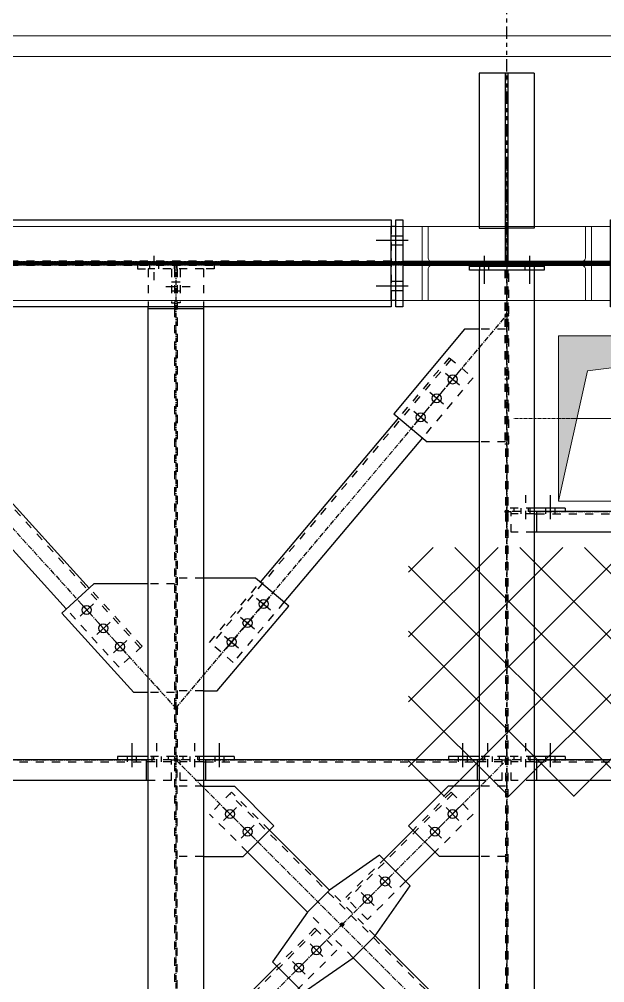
# Model space of a CAD drawing. Header units: inches. Extents: x 209270 to 234360, y -180214 to -150194.
# Drawn here: x 224333 to 225749, y -157002 to -154674 of the extents above; entities that cross this region are included whole.
import ezdxf

# ---------------------------------------------------------------- set-up
doc = ezdxf.new("R2010")
doc.units = ezdxf.units.IN
doc.header["$LTSCALE"] = 10
doc.header["$MEASUREMENT"] = 0
for name, pattern in [('CENTER', [2, 1.25, -0.25, 0.25, -0.25]), ('CENTER2', [1.125, 0.75, -0.125, 0.125, -0.125]), ('DXK_LINE_DOT2', [3.9198, 1.9599, -1.9599]), ('DXK_LINE_DOT5', [7.8785, 2.979, -0.9799, 0.9799, -0.9799, 0.9799, -0.9799]), ('HIDDEN', [0.375, 0.25, -0.125]), ('PHANTOM', [2.5, 1.25, -0.25, 0.25, -0.25, 0.25, -0.25])]:
    doc.linetypes.add(name, pattern=pattern)
doc.layers.get('0').update_dxf_attribs({"color": 1})
for name, color, linetype in [('$AUDIT_BAD_LAYER1', 1, 'Continuous'), ('_STR_0', 5, 'Continuous'), ('_STR_1', 5, 'Continuous'), ('_STR_2', 5, 'Continuous'), ('_STR_4', 5, 'Continuous')]:
    doc.layers.add(name, color=color, linetype=linetype)
for name, color, linetype, lineweight in [('CEN', 1, 'CENTER', 9), ('CENETR LINE', 1, 'CENTER2', 9), ('CIVIL', 1, 'Continuous', 9), ('handrail', 1, 'FENCELINE1', 9), ('HIDDEN', 1, 'HIDDEN', 9), ('MAIN OBJECT', 1, 'Continuous', 18), ('PANTHOM', 1, 'PHANTOM', 0), ('Sheeting', 1, 'Continuous', 0)]:
    doc.layers.add(name, color=color, linetype=linetype, lineweight=lineweight)
doc.linetypes.add('FENCELINE1', pattern='A,0.25,-0.1,[133,arial.ttf,S=0.1,R=0,X=-0.1,Y=0],-0.1,1', length=1.45)

# ---------------------------------------------------------------- blocks, each defined once
blk = doc.blocks.new('A$Ccfc223fc')
at = {"layer": 'MAIN OBJECT'}
h = blk.add_hatch(color=6, dxfattribs=at)
h.dxf.hatch_style = 1
h.paths.add_polyline_path([(-375, -200), (-375, 200), (375, 200), (-304.8, 115.5)])
at = {"layer": 'CENETR LINE'}
for p, q in [((0, -268.7), (0, 268.7)), ((483.2, 0), (-483.2, 0))]:
    blk.add_line(p, q, dxfattribs=at)
at = {"layer": 'CIVIL'}
blk.add_lwpolyline([(-375, -200), (375, -200), (375, 200), (-375, 200)], close=True, dxfattribs=at)
blk.add_lwpolyline([(-375, -200), (-304.8, 115.5), (375, 200)], dxfattribs=at)
blk = doc.blocks.new('A$C426f7GU6TT')
at = {"layer": 'CEN'}
for p, q in [((0, 235.7), (0, -235.7)), ((-235.7, 0), (235.7, 0))]:
    blk.add_line(p, q, dxfattribs=at)
blk.add_circle((0, 0), 5, dxfattribs=at)
at = {"layer": 'MAIN OBJECT'}
blk.add_lwpolyline([(4.4, -180.2, 0.414214), (14.6, -190.4), (89.4, -190.4), (89.4, -204.7), (-89.4, -204.7), (-89.4, -190.4), (-14.6, -190.4, 0.414214), (-4.4, -180.2), (-4.4, 180.2, 0.414214), (-14.6, 190.4), (-89.4, 190.4), (-89.4, 204.7), (89.4, 204.7), (89.4, 190.4), (14.6, 190.4, 0.414214), (4.4, 180.2), (4.4, -180.2)], format="xyb", dxfattribs=at)
blk = doc.blocks.new('GridLine-116860372-116903 - 114867')
at = {"layer": '_STR_2', "linetype": 'DXK_LINE_DOT5'}
blk.add_line((225511.9, -165356.7), (225511.9, -153191), dxfattribs=at)
blk = doc.blocks.new('GridLine-116860372-116908 - 114867')
at = {"layer": '_STR_2', "linetype": 'DXK_LINE_DOT5'}
blk.add_line((211379.7, -155263.7), (228961.1, -155263.7), dxfattribs=at)
blk = doc.blocks.new('Part-116860372-114885 - 114867')
at = {"layer": '_STR_4', "linetype": 'Continuous'}
blk.add_hatch(color=256, dxfattribs=at).paths.add_polyline_path([(225511.9, -155267.7, -1), (225511.9, -155259.7, -1)])
at = {"layer": '_STR_2', "linetype": 'Continuous'}
for p, q in [((225243.5, -155368.7), (225243.5, -155158.7)), ((225243.5, -155158.7), (225260.9, -155158.7)), ((225260.9, -155158.7), (225260.9, -155258.3)), ((225762.8, -155158.7), (225780.2, -155158.7)), ((225762.8, -155258.3), (225762.8, -155158.7)), ((225780.2, -155158.7), (225780.2, -155368.7)), ((225260.9, -155258.3), (225762.8, -155258.3)), ((225762.8, -155269.1), (225260.9, -155269.1)), ((225260.9, -155269.1), (225260.9, -155368.7)), ((225762.8, -155368.7), (225762.8, -155269.1)), ((225260.9, -155368.7), (225243.5, -155368.7)), ((225780.2, -155368.7), (225762.8, -155368.7))]:
    blk.add_line(p, q, dxfattribs=at)
at = {"layer": '_STR_4', "linetype": 'CENTER'}
blk.add_line((225511.9, -155263.7), (225511.9, -155263.7), dxfattribs=at)
at = {"layer": '_STR_4', "linetype": 'Continuous'}
blk.add_circle((225511.9, -155263.7), 4, dxfattribs=at)
blk = doc.blocks.new('Part-116860372-115064 - 114867')
at = {"layer": '_STR_4', "linetype": 'Continuous'}
for points in [[(224711.9, -156467.7, -1), (224711.9, -156459.7, -1)], [(225511.9, -156467.7, -1), (225511.9, -156459.7, -1)]]:
    blk.add_hatch(color=256, dxfattribs=at).paths.add_polyline_path(points)
at = {"layer": '_STR_1', "linetype": 'DXK_LINE_DOT2'}
for p, q in [((224783.5, -156463.7), (224722.7, -156463.7)), ((224722.7, -156513.7), (224722.7, -156463.7)), ((224778.5, -156468.7), (224722.7, -156468.7)), ((224783.5, -156468.7), (225440.3, -156468.7)), ((225501, -156463.7), (225440.3, -156463.7)), ((225501, -156468.7), (225445.3, -156468.7)), ((225501, -156513.7), (225501, -156463.7)), ((224778.5, -156513.7), (224722.7, -156513.7)), ((225501, -156513.7), (225445.3, -156513.7))]:
    blk.add_line(p, q, dxfattribs=at)
at = {"layer": '_STR_2', "linetype": 'Continuous'}
for p, q in [((224778.5, -156468.7), (224783.5, -156468.7)), ((225440.3, -156463.7), (224783.5, -156463.7)), ((224783.5, -156463.7), (224783.5, -156513.7)), ((225440.3, -156463.7), (225440.3, -156513.7)), ((225445.3, -156468.7), (225440.3, -156468.7)), ((225445.3, -156513.7), (224778.5, -156513.7))]:
    blk.add_line(p, q, dxfattribs=at)
at = {"layer": '_STR_4', "linetype": 'CENTER'}
for p, q in [((224711.9, -156463.7), (224722.7, -156463.7)), ((224783.5, -156463.7), (225440.3, -156463.7)), ((225501, -156463.7), (225511.9, -156463.7))]:
    blk.add_line(p, q, dxfattribs=at)
at = {"layer": '_STR_4', "linetype": 'Continuous'}
for centre in [(224711.9, -156463.7), (225511.9, -156463.7)]:
    blk.add_circle(centre, 4, dxfattribs=at)
blk = doc.blocks.new('Bolt-116860372-116052 - 114867')
at = {"layer": '_STR_2', "linetype": 'Continuous'}
for p, q in [((225273.9, -155208.7), (225195.9, -155208.7)), ((225273.9, -155208.7), (225195.9, -155208.7)), ((225273.9, -155208.7), (225195.9, -155208.7)), ((225273.9, -155208.7), (225195.9, -155208.7)), ((225273.9, -155208.7), (225195.9, -155208.7)), ((225273.9, -155208.7), (225195.9, -155208.7)), ((225273.9, -155208.7), (225195.9, -155208.7)), ((225273.9, -155208.7), (225195.9, -155208.7)), ((225273.9, -155208.7), (225195.9, -155208.7)), ((225273.9, -155208.7), (225195.9, -155208.7)), ((225273.9, -155208.7), (225195.9, -155208.7)), ((225242.5, -155197.7), (225232.5, -155197.7)), ((225242.5, -155197.7), (225232.5, -155197.7)), ((225242.5, -155197.7), (225232.5, -155197.7)), ((225242.5, -155197.7), (225232.5, -155197.7)), ((225242.5, -155197.7), (225232.5, -155197.7)), ((225242.5, -155197.7), (225232.5, -155197.7)), ((225242.5, -155197.7), (225232.5, -155197.7)), ((225242.5, -155197.7), (225232.5, -155197.7)), ((225242.5, -155197.7), (225232.5, -155197.7)), ((225242.5, -155197.7), (225232.5, -155197.7)), ((225242.5, -155197.7), (225232.5, -155197.7)), ((225260.9, -155197.7), (225243.5, -155197.7)), ((225260.9, -155197.7), (225243.5, -155197.7)), ((225260.9, -155197.7), (225243.5, -155197.7)), ((225260.9, -155197.7), (225243.5, -155197.7)), ((225260.9, -155197.7), (225243.5, -155197.7)), ((225260.9, -155197.7), (225243.5, -155197.7)), ((225260.9, -155197.7), (225243.5, -155197.7)), ((225260.9, -155197.7), (225243.5, -155197.7)), ((225260.9, -155197.7), (225243.5, -155197.7)), ((225260.9, -155197.7), (225243.5, -155197.7)), ((225260.9, -155197.7), (225243.5, -155197.7)), ((225242.5, -155219.7), (225232.5, -155219.7)), ((225242.5, -155219.7), (225232.5, -155219.7)), ((225242.5, -155219.7), (225232.5, -155219.7)), ((225242.5, -155219.7), (225232.5, -155219.7)), ((225242.5, -155219.7), (225232.5, -155219.7)), ((225242.5, -155219.7), (225232.5, -155219.7)), ((225242.5, -155219.7), (225232.5, -155219.7)), ((225242.5, -155219.7), (225232.5, -155219.7)), ((225242.5, -155219.7), (225232.5, -155219.7)), ((225242.5, -155219.7), (225232.5, -155219.7)), ((225242.5, -155219.7), (225232.5, -155219.7)), ((225260.9, -155219.7), (225243.5, -155219.7)), ((225260.9, -155219.7), (225243.5, -155219.7)), ((225260.9, -155219.7), (225243.5, -155219.7)), ((225260.9, -155219.7), (225243.5, -155219.7)), ((225260.9, -155219.7), (225243.5, -155219.7)), ((225260.9, -155219.7), (225243.5, -155219.7)), ((225260.9, -155219.7), (225243.5, -155219.7)), ((225260.9, -155219.7), (225243.5, -155219.7)), ((225260.9, -155219.7), (225243.5, -155219.7)), ((225260.9, -155219.7), (225243.5, -155219.7)), ((225260.9, -155219.7), (225243.5, -155219.7)), ((225242.5, -155307.7), (225232.5, -155307.7)), ((225242.5, -155307.7), (225232.5, -155307.7)), ((225242.5, -155307.7), (225232.5, -155307.7)), ((225242.5, -155307.7), (225232.5, -155307.7)), ((225242.5, -155307.7), (225232.5, -155307.7)), ((225242.5, -155307.7), (225232.5, -155307.7)), ((225242.5, -155307.7), (225232.5, -155307.7)), ((225242.5, -155307.7), (225232.5, -155307.7)), ((225242.5, -155307.7), (225232.5, -155307.7)), ((225242.5, -155307.7), (225232.5, -155307.7)), ((225242.5, -155307.7), (225232.5, -155307.7)), ((225260.9, -155307.7), (225243.5, -155307.7)), ((225260.9, -155307.7), (225243.5, -155307.7)), ((225260.9, -155307.7), (225243.5, -155307.7)), ((225260.9, -155307.7), (225243.5, -155307.7)), ((225260.9, -155307.7), (225243.5, -155307.7)), ((225260.9, -155307.7), (225243.5, -155307.7)), ((225260.9, -155307.7), (225243.5, -155307.7)), ((225260.9, -155307.7), (225243.5, -155307.7)), ((225260.9, -155307.7), (225243.5, -155307.7)), ((225260.9, -155307.7), (225243.5, -155307.7)), ((225260.9, -155307.7), (225243.5, -155307.7)), ((225273.9, -155318.7), (225195.9, -155318.7)), ((225273.9, -155318.7), (225195.9, -155318.7)), ((225273.9, -155318.7), (225195.9, -155318.7)), ((225273.9, -155318.7), (225195.9, -155318.7)), ((225273.9, -155318.7), (225195.9, -155318.7)), ((225273.9, -155318.7), (225195.9, -155318.7)), ((225273.9, -155318.7), (225195.9, -155318.7)), ((225273.9, -155318.7), (225195.9, -155318.7)), ((225273.9, -155318.7), (225195.9, -155318.7)), ((225273.9, -155318.7), (225195.9, -155318.7)), ((225273.9, -155318.7), (225195.9, -155318.7)), ((225242.5, -155329.7), (225232.5, -155329.7)), ((225242.5, -155329.7), (225232.5, -155329.7)), ((225242.5, -155329.7), (225232.5, -155329.7)), ((225242.5, -155329.7), (225232.5, -155329.7)), ((225242.5, -155329.7), (225232.5, -155329.7)), ((225242.5, -155329.7), (225232.5, -155329.7)), ((225242.5, -155329.7), (225232.5, -155329.7)), ((225242.5, -155329.7), (225232.5, -155329.7)), ((225242.5, -155329.7), (225232.5, -155329.7)), ((225242.5, -155329.7), (225232.5, -155329.7)), ((225242.5, -155329.7), (225232.5, -155329.7)), ((225260.9, -155329.7), (225243.5, -155329.7)), ((225260.9, -155329.7), (225243.5, -155329.7)), ((225260.9, -155329.7), (225243.5, -155329.7)), ((225260.9, -155329.7), (225243.5, -155329.7)), ((225260.9, -155329.7), (225243.5, -155329.7)), ((225260.9, -155329.7), (225243.5, -155329.7)), ((225260.9, -155329.7), (225243.5, -155329.7)), ((225260.9, -155329.7), (225243.5, -155329.7)), ((225260.9, -155329.7), (225243.5, -155329.7)), ((225260.9, -155329.7), (225243.5, -155329.7)), ((225260.9, -155329.7), (225243.5, -155329.7))]:
    blk.add_line(p, q, dxfattribs=at)
blk = doc.blocks.new('Part-116860372-114888 - 114867')
at = {"layer": '_STR_4', "linetype": 'Continuous'}
blk.add_hatch(color=256, dxfattribs=at).paths.add_polyline_path([(225511.9, -155267.7, -1), (225511.9, -155259.7, -1)])
at = {"layer": '_STR_1', "linetype": 'DXK_LINE_DOT2'}
for p, q in [((225232.5, -155173.7), (225232.5, -155353.7)), ((225232.5, -155258.3), (217317.9, -155258.3)), ((225232.5, -155269.1), (217317.9, -155269.1))]:
    blk.add_line(p, q, dxfattribs=at)
at = {"layer": '_STR_2', "linetype": 'Continuous'}
for p, q in [((219601.9, -155158.7), (225232.5, -155158.7)), ((225232.5, -155158.7), (225232.5, -155173.7)), ((225232.5, -155353.7), (225232.5, -155368.7)), ((225232.5, -155368.7), (219601.9, -155368.7))]:
    blk.add_line(p, q, dxfattribs=at)
at = {"layer": '_STR_4', "linetype": 'CENTER'}
blk.add_line((217011.9, -155263.7), (225511.9, -155263.7), dxfattribs=at)
at = {"layer": '_STR_4', "linetype": 'Continuous'}
blk.add_circle((225511.9, -155263.7), 4, dxfattribs=at)
blk = doc.blocks.new('Part-116860372-114889 - 114867')
at = {"layer": '_STR_4', "linetype": 'Continuous'}
blk.add_hatch(color=256, dxfattribs=at).paths.add_polyline_path([(225511.9, -155267.7, -1), (225511.9, -155259.7, -1)])
at = {"layer": '_STR_4', "linetype": 'CENTER'}
blk.add_line((225511.9, -155263.7), (228511.9, -155263.7), dxfattribs=at)
at = {"layer": '_STR_4', "linetype": 'Continuous'}
blk.add_circle((225511.9, -155263.7), 4, dxfattribs=at)
blk = doc.blocks.new('Part-116860372-114974 - 114867')
at = {"layer": '_STR_4', "linetype": 'Continuous'}
blk.add_hatch(color=256, dxfattribs=at).paths.add_polyline_path([(224711.9, -155267.7, -1), (224711.9, -155259.7, -1)])
at = {"layer": '_STR_1', "linetype": 'DXK_LINE_DOT2'}
for p, q in [((224778.5, -155277.1), (224645.3, -155277.1)), ((224645.3, -155277.1), (224645.3, -155368.7)), ((224709, -155277.1), (224709, -155368.7)), ((224714.7, -155277.1), (224714.7, -156455.7)), ((224778.5, -155277.1), (224778.5, -155368.7)), ((224709, -155373.7), (224709, -158192.1)), ((224714.7, -158192.1), (224714.7, -156455.7))]:
    blk.add_line(p, q, dxfattribs=at)
at = {"layer": '_STR_2', "linetype": 'Continuous'}
for p, q in [((224645.3, -158192.1), (224645.3, -155368.7)), ((224778.5, -155373.7), (224645.3, -155373.7)), ((224709, -155368.7), (224709, -155373.7)), ((224714.7, -155368.7), (224714.7, -155373.7)), ((224778.5, -155368.7), (224778.5, -158192.1))]:
    blk.add_line(p, q, dxfattribs=at)
at = {"layer": '_STR_4', "linetype": 'CENTER'}
blk.add_line((224711.9, -155263.7), (224711.9, -158263.7), dxfattribs=at)
at = {"layer": '_STR_4', "linetype": 'Continuous'}
blk.add_circle((224711.9, -155263.7), 4, dxfattribs=at)
blk = doc.blocks.new('Part-116860372-114975 - 114867')
at = {"layer": '_STR_4', "linetype": 'Continuous'}
blk.add_hatch(color=256, dxfattribs=at).paths.add_polyline_path([(225511.9, -155267.7, -1), (225511.9, -155259.7, -1)])
at = {"layer": '_STR_1', "linetype": 'DXK_LINE_DOT2'}
for p, q in [((225509, -155280.1), (225509, -157984.3)), ((225514.7, -155280.1), (225514.7, -157984.3))]:
    blk.add_line(p, q, dxfattribs=at)
at = {"layer": '_STR_2', "linetype": 'Continuous'}
for p, q in [((225578.5, -155280.1), (225445.3, -155280.1)), ((225445.3, -155280.1), (225445.3, -157984.3)), ((225578.5, -155280.1), (225578.5, -157984.3))]:
    blk.add_line(p, q, dxfattribs=at)
at = {"layer": '_STR_4', "linetype": 'CENTER'}
blk.add_line((225511.9, -155263.7), (225511.9, -158263.7), dxfattribs=at)
at = {"layer": '_STR_4', "linetype": 'Continuous'}
blk.add_circle((225511.9, -155263.7), 4, dxfattribs=at)
blk = doc.blocks.new('Part-116860372-115452 - 114867')
at = {"layer": '_STR_1', "linetype": 'DXK_LINE_DOT2'}
for p, q in [((224714.7, -155277.1), (224714.7, -155269.1)), ((224722.7, -155277.1), (224722.7, -155359.1)), ((224804.7, -155277.1), (224778.5, -155277.1)), ((224804.7, -155269.1), (224804.7, -155277.1)), ((224722.7, -155359.1), (224714.7, -155359.1))]:
    blk.add_line(p, q, dxfattribs=at)
blk = doc.blocks.new('Part-116860372-115865 - 114867')
at = {"layer": '_STR_1', "linetype": 'DXK_LINE_DOT2'}
blk.add_line((225578.5, -155280.1), (225445.3, -155280.1), dxfattribs=at)
at = {"layer": '_STR_2', "linetype": 'Continuous'}
for p, q in [((225421.9, -155280.1), (225421.9, -155270.1)), ((225421.9, -155270.1), (225601.9, -155270.1)), ((225445.3, -155280.1), (225421.9, -155280.1)), ((225601.9, -155280.1), (225578.5, -155280.1)), ((225601.9, -155270.1), (225601.9, -155280.1))]:
    blk.add_line(p, q, dxfattribs=at)
blk = doc.blocks.new('Bolt-116860372-115454 - 114867')
at = {"layer": '_STR_1', "linetype": 'DXK_LINE_DOT2'}
for p, q in [((224701, -155308.1), (224709, -155308.1)), ((224709, -155308.1), (224714.7, -155308.1)), ((224714.7, -155308.1), (224722.7, -155308.1)), ((224688, -155319.1), (224756, -155319.1)), ((224701, -155330.1), (224709, -155330.1)), ((224709, -155330.1), (224714.7, -155330.1)), ((224714.7, -155330.1), (224722.7, -155330.1))]:
    blk.add_line(p, q, dxfattribs=at)
blk = doc.blocks.new('Part-116860372-115063 - 114867')
at = {"layer": '_STR_4', "linetype": 'Continuous'}
for points in [[(223611.9, -156467.7, -1), (223611.9, -156459.7, -1)], [(224711.9, -156467.7, -1), (224711.9, -156459.7, -1)]]:
    blk.add_hatch(color=256, dxfattribs=at).paths.add_polyline_path(points)
at = {"layer": '_STR_1', "linetype": 'DXK_LINE_DOT2'}
for p, q in [((223706.9, -156463.7), (223624.2, -156463.7)), ((223624.2, -156513.7), (223624.2, -156463.7)), ((223701.9, -156468.7), (223624.2, -156468.7)), ((223706.9, -156468.7), (224640.3, -156468.7)), ((224701, -156463.7), (224640.3, -156463.7)), ((224701, -156468.7), (224645.3, -156468.7)), ((224701, -156513.7), (224701, -156463.7)), ((223701.9, -156513.7), (223624.2, -156513.7)), ((224701, -156513.7), (224640.3, -156513.7))]:
    blk.add_line(p, q, dxfattribs=at)
at = {"layer": '_STR_2', "linetype": 'Continuous'}
for p, q in [((223701.9, -156468.7), (223706.9, -156468.7)), ((224640.3, -156463.7), (223706.9, -156463.7)), ((223706.9, -156463.7), (223706.9, -156513.7)), ((224640.3, -156463.7), (224640.3, -156513.7)), ((224645.3, -156468.7), (224640.3, -156468.7)), ((224645.3, -156513.7), (223701.9, -156513.7))]:
    blk.add_line(p, q, dxfattribs=at)
at = {"layer": '_STR_4', "linetype": 'CENTER'}
for p, q in [((223611.9, -156463.7), (223624.2, -156463.7)), ((223706.9, -156463.7), (224640.3, -156463.7)), ((224701, -156463.7), (224711.9, -156463.7))]:
    blk.add_line(p, q, dxfattribs=at)
at = {"layer": '_STR_4', "linetype": 'Continuous'}
for centre in [(223611.9, -156463.7), (224711.9, -156463.7)]:
    blk.add_circle(centre, 4, dxfattribs=at)
blk = doc.blocks.new('Part-116860372-115065 - 114867')
at = {"layer": '_STR_4', "linetype": 'Continuous'}
for points in [[(225511.9, -156467.7, -1), (225511.9, -156459.7, -1)], [(226511.9, -156467.7, -1), (226511.9, -156459.7, -1)]]:
    blk.add_hatch(color=256, dxfattribs=at).paths.add_polyline_path(points)
at = {"layer": '_STR_1', "linetype": 'DXK_LINE_DOT2'}
for p, q in [((225583.5, -156463.7), (225522.7, -156463.7)), ((225522.7, -156513.7), (225522.7, -156463.7)), ((225578.5, -156468.7), (225522.7, -156468.7)), ((225583.5, -156468.7), (226440.3, -156468.7)), ((226501, -156463.7), (226440.3, -156463.7)), ((226501, -156468.7), (226445.3, -156468.7)), ((226501, -156513.7), (226501, -156463.7)), ((225578.5, -156513.7), (225522.7, -156513.7)), ((226501, -156513.7), (226445.3, -156513.7))]:
    blk.add_line(p, q, dxfattribs=at)
at = {"layer": '_STR_2', "linetype": 'Continuous'}
for p, q in [((225578.5, -156468.7), (225583.5, -156468.7)), ((226440.3, -156463.7), (225583.5, -156463.7)), ((225583.5, -156463.7), (225583.5, -156513.7)), ((226440.3, -156463.7), (226440.3, -156513.7)), ((226445.3, -156468.7), (226440.3, -156468.7)), ((226445.3, -156513.7), (225578.5, -156513.7))]:
    blk.add_line(p, q, dxfattribs=at)
at = {"layer": '_STR_4', "linetype": 'CENTER'}
for p, q in [((225511.9, -156463.7), (225522.7, -156463.7)), ((225583.5, -156463.7), (226440.3, -156463.7)), ((226501, -156463.7), (226511.9, -156463.7))]:
    blk.add_line(p, q, dxfattribs=at)
at = {"layer": '_STR_4', "linetype": 'Continuous'}
for centre in [(225511.9, -156463.7), (226511.9, -156463.7)]:
    blk.add_circle(centre, 4, dxfattribs=at)
blk = doc.blocks.new('Part-116860372-115084 - 114867')
at = {"layer": '_STR_4', "linetype": 'Continuous'}
for points in [[(225113.6, -156865.9, -1), (225113.6, -156857.9, -1)], [(224711.9, -157267.7, -1), (224711.9, -157259.7, -1)]]:
    blk.add_hatch(color=256, dxfattribs=at).paths.add_polyline_path(points)
at = {"layer": '_STR_1', "linetype": 'DXK_LINE_DOT2'}
for p, q in [((225052.5, -156875), (224797.7, -157129.8)), ((225048.2, -156870.8), (224956.3, -156962.7)), ((225048.2, -156870.8), (225101.3, -156923.8)), ((225101.3, -156923.8), (225009.3, -157015.7)), ((224793.5, -157125.5), (224885.4, -157033.6)), ((224938.4, -157086.6), (224846.5, -157178.6)), ((224846.5, -157178.6), (224793.5, -157125.5))]:
    blk.add_line(p, q, dxfattribs=at)
at = {"layer": '_STR_2', "linetype": 'Continuous'}
for p, q in [((224956.3, -156962.7), (224885.4, -157033.6)), ((225009.3, -157015.7), (224938.4, -157086.6))]:
    blk.add_line(p, q, dxfattribs=at)
at = {"layer": '_STR_4', "linetype": 'CENTER'}
blk.add_line((224711.9, -157263.7), (225113.6, -156861.9), dxfattribs=at)
at = {"layer": '_STR_4', "linetype": 'Continuous'}
for centre in [(225113.6, -156861.9), (224711.9, -157263.7)]:
    blk.add_circle(centre, 4, dxfattribs=at)
blk = doc.blocks.new('Part-116860372-115085 - 114867')
at = {"layer": '_STR_4', "linetype": 'Continuous'}
for points in [[(224711.9, -156467.7, -1), (224711.9, -156459.7, -1)], [(225511.9, -157267.7, -1), (225511.9, -157259.7, -1)]]:
    blk.add_hatch(color=256, dxfattribs=at).paths.add_polyline_path(points)
at = {"layer": '_STR_1', "linetype": 'DXK_LINE_DOT2'}
for p, q in [((224846.5, -156541.8), (224793.5, -156594.8)), ((224938.4, -156633.7), (224846.5, -156541.8)), ((225426, -157129.8), (224842.3, -156546)), ((224885.4, -156686.7), (224793.5, -156594.8)), ((225193.6, -156888.8), (225083.2, -156778.4)), ((225140.5, -156941.9), (225030.1, -156831.5)), ((225430.3, -157125.5), (225338.3, -157033.6)), ((225377.2, -157178.6), (225285.3, -157086.6)), ((225430.3, -157125.5), (225377.2, -157178.6))]:
    blk.add_line(p, q, dxfattribs=at)
at = {"layer": '_STR_2', "linetype": 'Continuous'}
for p, q in [((225083.2, -156778.4), (224938.4, -156633.7)), ((225030.1, -156831.5), (224885.4, -156686.7)), ((225338.3, -157033.6), (225193.6, -156888.8)), ((225285.3, -157086.6), (225140.5, -156941.9))]:
    blk.add_line(p, q, dxfattribs=at)
at = {"layer": '_STR_4', "linetype": 'CENTER'}
blk.add_line((224711.9, -156463.7), (225511.9, -157263.7), dxfattribs=at)
at = {"layer": '_STR_4', "linetype": 'Continuous'}
for centre in [(224711.9, -156463.7), (225511.9, -157263.7)]:
    blk.add_circle(centre, 4, dxfattribs=at)
blk = doc.blocks.new('Part-116860372-115086 - 114867')
at = {"layer": '_STR_4', "linetype": 'Continuous'}
for points in [[(225511.9, -155392.7, -1), (225511.9, -155384.7, -1)], [(224711.9, -156342.7, -1), (224711.9, -156334.7, -1)]]:
    blk.add_hatch(color=256, dxfattribs=at).paths.add_polyline_path(points)
at = {"layer": '_STR_1', "linetype": 'DXK_LINE_DOT2'}
for p, q in [((225372.9, -155491.6), (225250.5, -155636.9)), ((225372.9, -155491.6), (225430.3, -155539.9)), ((225377.5, -155495.5), (224798, -156183.6)), ((225430.3, -155539.9), (225307.9, -155685.3)), ((224793.5, -156179.7), (224915.8, -156034.4)), ((224973.2, -156082.7), (224850.8, -156228)), ((224850.8, -156228), (224793.5, -156179.7))]:
    blk.add_line(p, q, dxfattribs=at)
at = {"layer": '_STR_2', "linetype": 'Continuous'}
for p, q in [((225250.5, -155636.9), (224915.8, -156034.4)), ((225307.9, -155685.3), (224973.2, -156082.7))]:
    blk.add_line(p, q, dxfattribs=at)
at = {"layer": '_STR_4', "linetype": 'CENTER'}
blk.add_line((224711.9, -156338.7), (225511.9, -155388.7), dxfattribs=at)
at = {"layer": '_STR_4', "linetype": 'Continuous'}
for centre in [(225511.9, -155388.7), (224711.9, -156338.7)]:
    blk.add_circle(centre, 4, dxfattribs=at)
blk = doc.blocks.new('Part-116860372-115088 - 114867')
at = {"layer": '_STR_4', "linetype": 'Continuous'}
for points in [[(223736.9, -155267.7, -1), (223736.9, -155259.7, -1)], [(224711.9, -156342.7, -1), (224711.9, -156334.7, -1)]]:
    blk.add_hatch(color=256, dxfattribs=at).paths.add_polyline_path(points)
at = {"layer": '_STR_1', "linetype": 'DXK_LINE_DOT2'}
for p, q in [((223899.7, -155383.7), (223844.1, -155434.1)), ((224625.8, -156193.2), (223895.3, -155387.7)), ((224027.3, -155524.4), (223899.7, -155383.7)), ((223971.8, -155574.8), (223844.1, -155434.1)), ((224630.3, -156189.2), (224502.6, -156048.4)), ((224574.7, -156239.6), (224447.1, -156098.8)), ((224630.3, -156189.2), (224574.7, -156239.6))]:
    blk.add_line(p, q, dxfattribs=at)
at = {"layer": '_STR_2', "linetype": 'Continuous'}
for p, q in [((224502.6, -156048.4), (224027.3, -155524.4)), ((224447.1, -156098.8), (223971.8, -155574.8))]:
    blk.add_line(p, q, dxfattribs=at)
at = {"layer": '_STR_4', "linetype": 'CENTER'}
blk.add_line((223736.9, -155263.7), (224711.9, -156338.7), dxfattribs=at)
at = {"layer": '_STR_4', "linetype": 'Continuous'}
for centre in [(223736.9, -155263.7), (224711.9, -156338.7)]:
    blk.add_circle(centre, 4, dxfattribs=at)
blk = doc.blocks.new('Bolt-116860372-115720 - 114867')
at = {"layer": '_STR_1', "linetype": 'DXK_LINE_DOT2'}
for p, q in [((224666, -156481.7), (224666, -156423.7)), ((224655, -156463.7), (224655, -156455.7)), ((224655, -156468.7), (224655, -156463.7)), ((224677, -156463.7), (224677, -156455.7)), ((224677, -156468.7), (224677, -156463.7))]:
    blk.add_line(p, q, dxfattribs=at)
at = {"layer": '_STR_2', "linetype": 'Continuous'}
for p, q in [((224606, -156481.7), (224606, -156423.7)), ((224595, -156463.7), (224595, -156455.7)), ((224595, -156468.7), (224595, -156463.7)), ((224617, -156463.7), (224617, -156455.7)), ((224617, -156468.7), (224617, -156463.7))]:
    blk.add_line(p, q, dxfattribs=at)
blk = doc.blocks.new('Bolt-116860372-115460 - 114867')
at = {"layer": '_STR_1', "linetype": 'DXK_LINE_DOT2'}
for p, q in [((224648, -155258.3), (224648, -155269.1)), ((224659, -155245.3), (224659, -155313.3)), ((224670, -155258.3), (224670, -155269.1)), ((224648, -155269.1), (224648, -155277.1)), ((224670, -155269.1), (224670, -155277.1))]:
    blk.add_line(p, q, dxfattribs=at)
blk = doc.blocks.new('Bolt-116860372-116186 - 114867')
at = {"layer": '_STR_2', "linetype": 'Continuous'}
for p, q in [((224858.5, -156610.3), (224827.4, -156579.2)), ((224858.5, -156579.2), (224827.4, -156610.3)), ((224900.9, -156652.8), (224869.8, -156621.7)), ((224900.9, -156621.7), (224869.8, -156652.8))]:
    blk.add_line(p, q, dxfattribs=at)
for centre in [(224843, -156594.8), (224885.4, -156637.2)]:
    blk.add_circle(centre, 11, dxfattribs=at)
blk = doc.blocks.new('Part-116860372-116051 - 114867')
at = {"layer": '_STR_2', "linetype": 'Continuous'}
for p, q in [((225232.5, -155353.7), (225232.5, -155173.7)), ((225232.5, -155173.7), (225242.5, -155173.7)), ((225242.5, -155173.7), (225242.5, -155353.7)), ((225242.5, -155353.7), (225232.5, -155353.7))]:
    blk.add_line(p, q, dxfattribs=at)
blk = doc.blocks.new('Part-116860372-115453 - 114867')
at = {"layer": '_STR_1', "linetype": 'DXK_LINE_DOT2'}
for p, q in [((224619, -155269.1), (224619, -155277.1)), ((224619, -155277.1), (224645.3, -155277.1)), ((224701, -155277.1), (224701, -155359.1)), ((224709, -155277.1), (224709, -155269.1)), ((224701, -155359.1), (224709, -155359.1))]:
    blk.add_line(p, q, dxfattribs=at)
blk = doc.blocks.new('Part-116860372-149992 - 114867')
at = {"layer": '_STR_1', "linetype": 'DXK_LINE_DOT2'}
for p, q in [((225578.5, -155855.7), (225514.7, -155855.7)), ((225529.7, -155863.7), (225529.7, -155855.7)), ((225564.7, -155863.7), (225564.7, -155855.7))]:
    blk.add_line(p, q, dxfattribs=at)
at = {"layer": '_STR_2', "linetype": 'Continuous'}
for p, q in [((225652.7, -155855.7), (225578.5, -155855.7)), ((225583.5, -155863.7), (225578.5, -155863.7)), ((225652.7, -155855.7), (225652.7, -155863.7))]:
    blk.add_line(p, q, dxfattribs=at)
blk = doc.blocks.new('Bolt-116860372-115866 - 114867')
at = {"layer": '_STR_2', "linetype": 'Continuous'}
for p, q in [((225445.9, -155258.3), (225445.9, -155269.1)), ((225445.9, -155258.3), (225445.9, -155269.1)), ((225445.9, -155258.3), (225445.9, -155269.1)), ((225445.9, -155258.3), (225445.9, -155269.1)), ((225445.9, -155258.3), (225445.9, -155269.1)), ((225445.9, -155258.3), (225445.9, -155269.1)), ((225456.9, -155245.3), (225456.9, -155313.3)), ((225456.9, -155245.3), (225456.9, -155313.3)), ((225456.9, -155245.3), (225456.9, -155313.3)), ((225456.9, -155245.3), (225456.9, -155313.3)), ((225456.9, -155245.3), (225456.9, -155313.3)), ((225456.9, -155245.3), (225456.9, -155313.3)), ((225467.9, -155258.3), (225467.9, -155269.1)), ((225467.9, -155258.3), (225467.9, -155269.1)), ((225467.9, -155258.3), (225467.9, -155269.1)), ((225467.9, -155258.3), (225467.9, -155269.1)), ((225467.9, -155258.3), (225467.9, -155269.1)), ((225467.9, -155258.3), (225467.9, -155269.1)), ((225555.9, -155258.3), (225555.9, -155269.1)), ((225555.9, -155258.3), (225555.9, -155269.1)), ((225555.9, -155258.3), (225555.9, -155269.1)), ((225555.9, -155258.3), (225555.9, -155269.1)), ((225555.9, -155258.3), (225555.9, -155269.1)), ((225555.9, -155258.3), (225555.9, -155269.1)), ((225566.9, -155245.3), (225566.9, -155313.3)), ((225566.9, -155245.3), (225566.9, -155313.3)), ((225566.9, -155245.3), (225566.9, -155313.3)), ((225566.9, -155245.3), (225566.9, -155313.3)), ((225566.9, -155245.3), (225566.9, -155313.3)), ((225566.9, -155245.3), (225566.9, -155313.3)), ((225577.9, -155258.3), (225577.9, -155269.1)), ((225577.9, -155258.3), (225577.9, -155269.1)), ((225577.9, -155258.3), (225577.9, -155269.1)), ((225577.9, -155258.3), (225577.9, -155269.1)), ((225577.9, -155258.3), (225577.9, -155269.1)), ((225577.9, -155258.3), (225577.9, -155269.1)), ((225445.9, -155270.1), (225445.9, -155280.1)), ((225445.9, -155270.1), (225445.9, -155280.1)), ((225445.9, -155270.1), (225445.9, -155280.1)), ((225445.9, -155270.1), (225445.9, -155280.1)), ((225445.9, -155270.1), (225445.9, -155280.1)), ((225445.9, -155270.1), (225445.9, -155280.1)), ((225467.9, -155270.1), (225467.9, -155280.1)), ((225467.9, -155270.1), (225467.9, -155280.1)), ((225467.9, -155270.1), (225467.9, -155280.1)), ((225467.9, -155270.1), (225467.9, -155280.1)), ((225467.9, -155270.1), (225467.9, -155280.1)), ((225467.9, -155270.1), (225467.9, -155280.1)), ((225555.9, -155270.1), (225555.9, -155280.1)), ((225555.9, -155270.1), (225555.9, -155280.1)), ((225555.9, -155270.1), (225555.9, -155280.1)), ((225555.9, -155270.1), (225555.9, -155280.1)), ((225555.9, -155270.1), (225555.9, -155280.1)), ((225555.9, -155270.1), (225555.9, -155280.1)), ((225577.9, -155270.1), (225577.9, -155280.1)), ((225577.9, -155270.1), (225577.9, -155280.1)), ((225577.9, -155270.1), (225577.9, -155280.1)), ((225577.9, -155270.1), (225577.9, -155280.1)), ((225577.9, -155270.1), (225577.9, -155280.1)), ((225577.9, -155270.1), (225577.9, -155280.1))]:
    blk.add_line(p, q, dxfattribs=at)
blk = doc.blocks.new('Part-116860372-115719 - 114867')
at = {"layer": '_STR_1', "linetype": 'DXK_LINE_DOT2'}
for p, q in [((224709, -156455.7), (224645.3, -156455.7)), ((224659, -156463.7), (224659, -156455.7)), ((224694, -156463.7), (224694, -156455.7)), ((224709, -156455.7), (224709, -156463.7))]:
    blk.add_line(p, q, dxfattribs=at)
at = {"layer": '_STR_2', "linetype": 'Continuous'}
for p, q in [((224645.3, -156455.7), (224571, -156455.7)), ((224571, -156455.7), (224571, -156463.7)), ((224645.3, -156463.7), (224640.3, -156463.7))]:
    blk.add_line(p, q, dxfattribs=at)
blk = doc.blocks.new('Part-116860372-115715 - 114867')
at = {"layer": '_STR_1', "linetype": 'DXK_LINE_DOT2'}
for p, q in [((225578.5, -156455.7), (225514.7, -156455.7)), ((225529.7, -156463.7), (225529.7, -156455.7)), ((225564.7, -156463.7), (225564.7, -156455.7))]:
    blk.add_line(p, q, dxfattribs=at)
at = {"layer": '_STR_2', "linetype": 'Continuous'}
for p, q in [((225652.7, -156455.7), (225578.5, -156455.7)), ((225583.5, -156463.7), (225578.5, -156463.7)), ((225652.7, -156455.7), (225652.7, -156463.7))]:
    blk.add_line(p, q, dxfattribs=at)
blk = doc.blocks.new('Part-116860372-115713 - 114867')
at = {"layer": '_STR_1', "linetype": 'DXK_LINE_DOT2'}
for p, q in [((224778.5, -156455.7), (224714.7, -156455.7)), ((224729.7, -156463.7), (224729.7, -156455.7)), ((224764.7, -156463.7), (224764.7, -156455.7))]:
    blk.add_line(p, q, dxfattribs=at)
at = {"layer": '_STR_2', "linetype": 'Continuous'}
for p, q in [((224852.7, -156455.7), (224778.5, -156455.7)), ((224783.5, -156463.7), (224778.5, -156463.7)), ((224852.7, -156455.7), (224852.7, -156463.7))]:
    blk.add_line(p, q, dxfattribs=at)
blk = doc.blocks.new('Bolt-116860372-115714 - 114867')
at = {"layer": '_STR_1', "linetype": 'DXK_LINE_DOT2'}
for p, q in [((224757.7, -156481.7), (224757.7, -156423.7)), ((224746.7, -156463.7), (224746.7, -156455.7)), ((224746.7, -156468.7), (224746.7, -156463.7)), ((224768.7, -156463.7), (224768.7, -156455.7)), ((224768.7, -156468.7), (224768.7, -156463.7))]:
    blk.add_line(p, q, dxfattribs=at)
at = {"layer": '_STR_2', "linetype": 'Continuous'}
for p, q in [((224817.7, -156481.7), (224817.7, -156423.7)), ((224806.7, -156463.7), (224806.7, -156455.7)), ((224806.7, -156468.7), (224806.7, -156463.7)), ((224828.7, -156463.7), (224828.7, -156455.7)), ((224828.7, -156468.7), (224828.7, -156463.7))]:
    blk.add_line(p, q, dxfattribs=at)
blk = doc.blocks.new('Bolt-116860372-115716 - 114867')
at = {"layer": '_STR_1', "linetype": 'DXK_LINE_DOT2'}
for p, q in [((225557.7, -156481.7), (225557.7, -156423.7)), ((225546.7, -156463.7), (225546.7, -156455.7)), ((225546.7, -156468.7), (225546.7, -156463.7)), ((225568.7, -156463.7), (225568.7, -156455.7)), ((225568.7, -156468.7), (225568.7, -156463.7))]:
    blk.add_line(p, q, dxfattribs=at)
at = {"layer": '_STR_2', "linetype": 'Continuous'}
for p, q in [((225617.7, -156481.7), (225617.7, -156423.7)), ((225606.7, -156463.7), (225606.7, -156455.7)), ((225606.7, -156468.7), (225606.7, -156463.7)), ((225628.7, -156463.7), (225628.7, -156455.7)), ((225628.7, -156468.7), (225628.7, -156463.7))]:
    blk.add_line(p, q, dxfattribs=at)
blk = doc.blocks.new('Part-116860372-115721 - 114867')
at = {"layer": '_STR_1', "linetype": 'DXK_LINE_DOT2'}
for p, q in [((225509, -156455.7), (225445.3, -156455.7)), ((225459, -156463.7), (225459, -156455.7)), ((225494, -156463.7), (225494, -156455.7)), ((225509, -156455.7), (225509, -156463.7))]:
    blk.add_line(p, q, dxfattribs=at)
at = {"layer": '_STR_2', "linetype": 'Continuous'}
for p, q in [((225445.3, -156455.7), (225371, -156455.7)), ((225371, -156455.7), (225371, -156463.7)), ((225445.3, -156463.7), (225440.3, -156463.7))]:
    blk.add_line(p, q, dxfattribs=at)
blk = doc.blocks.new('Bolt-116860372-115722 - 114867')
at = {"layer": '_STR_1', "linetype": 'DXK_LINE_DOT2'}
for p, q in [((225466, -156481.7), (225466, -156423.7)), ((225455, -156463.7), (225455, -156455.7)), ((225455, -156468.7), (225455, -156463.7)), ((225477, -156463.7), (225477, -156455.7)), ((225477, -156468.7), (225477, -156463.7))]:
    blk.add_line(p, q, dxfattribs=at)
at = {"layer": '_STR_2', "linetype": 'Continuous'}
for p, q in [((225406, -156481.7), (225406, -156423.7)), ((225395, -156463.7), (225395, -156455.7)), ((225395, -156468.7), (225395, -156463.7)), ((225417, -156463.7), (225417, -156455.7)), ((225417, -156468.7), (225417, -156463.7))]:
    blk.add_line(p, q, dxfattribs=at)
blk = doc.blocks.new('Part-116860372-115892 - 114867')
at = {"layer": '_STR_1', "linetype": 'DXK_LINE_DOT2'}
for p, q in [((225506.9, -155280.1), (225506.9, -155700)), ((225516.9, -155700), (225516.9, -155280.1)), ((225506.9, -155295.1), (225516.9, -155295.1)), ((225516.9, -155543.8), (225506.9, -155543.8)), ((225506.9, -155700), (225516.9, -155700))]:
    blk.add_line(p, q, dxfattribs=at)
blk = doc.blocks.new('Part-116860372-116225 - 114867')
at = {"layer": '_STR_1', "linetype": 'DXK_LINE_DOT2'}
for p, q in [((225509, -155422.4), (225445.3, -155422.4)), ((225509, -155694.9), (225445.3, -155694.9))]:
    blk.add_line(p, q, dxfattribs=at)
at = {"layer": '_STR_2', "linetype": 'Continuous'}
for p, q in [((225410, -155422.4), (225239, -155627.3)), ((225445.3, -155422.4), (225410, -155422.4)), ((225239, -155627.3), (225319.3, -155694.9)), ((225445.3, -155694.9), (225319.3, -155694.9))]:
    blk.add_line(p, q, dxfattribs=at)
blk = doc.blocks.new('Part-116860372-116173 - 114867')
at = {"layer": '_STR_1', "linetype": 'DXK_LINE_DOT2'}
blk.add_line((225212.5, -155268.7), (225212.5, -155258.7), dxfattribs=at)
at = {"layer": '_STR_2', "linetype": 'Continuous'}
for p, q in [((224818.6, -155258.7), (225232.5, -155258.7)), ((224818.6, -155258.7), (224818.6, -155268.7)), ((224999, -155268.7), (224999, -155258.7)), ((225232.5, -155268.7), (224818.6, -155268.7))]:
    blk.add_line(p, q, dxfattribs=at)
blk = doc.blocks.new('Part-116860372-116185 - 114867')
at = {"layer": '_STR_1', "linetype": 'DXK_LINE_DOT2'}
for p, q in [((224778.5, -156527.3), (224714.7, -156527.3)), ((224778.5, -156697.3), (224714.7, -156697.3))]:
    blk.add_line(p, q, dxfattribs=at)
at = {"layer": '_STR_2', "linetype": 'Continuous'}
for p, q in [((224778.5, -156527.3), (224853.3, -156527.3)), ((224853.3, -156527.3), (224949, -156623.1)), ((224874.8, -156697.3), (224949, -156623.1)), ((224778.5, -156697.3), (224874.8, -156697.3))]:
    blk.add_line(p, q, dxfattribs=at)
blk = doc.blocks.new('Part-116860372-116193 - 114867')
at = {"layer": '_STR_4', "linetype": 'Continuous'}
for points in [[(225511.9, -156467.7, -1), (225511.9, -156459.7, -1)], [(225113.6, -156865.9, -1), (225113.6, -156857.9, -1)]]:
    blk.add_hatch(color=256, dxfattribs=at).paths.add_polyline_path(points)
at = {"layer": '_STR_1', "linetype": 'DXK_LINE_DOT2'}
for p, q in [((225377.2, -156541.8), (225285.3, -156633.7)), ((225377.2, -156541.8), (225430.3, -156594.8)), ((225381.5, -156546), (225126.7, -156800.8)), ((225430.3, -156594.8), (225338.3, -156686.7)), ((225122.5, -156796.5), (225214.4, -156704.6)), ((225267.4, -156757.6), (225175.5, -156849.5)), ((225175.5, -156849.5), (225122.5, -156796.5))]:
    blk.add_line(p, q, dxfattribs=at)
at = {"layer": '_STR_2', "linetype": 'Continuous'}
for p, q in [((225285.3, -156633.7), (225214.4, -156704.6)), ((225338.3, -156686.7), (225267.4, -156757.6))]:
    blk.add_line(p, q, dxfattribs=at)
at = {"layer": '_STR_4', "linetype": 'CENTER'}
blk.add_line((225113.6, -156861.9), (225511.9, -156463.7), dxfattribs=at)
at = {"layer": '_STR_4', "linetype": 'Continuous'}
for centre in [(225511.9, -156463.7), (225113.6, -156861.9)]:
    blk.add_circle(centre, 4, dxfattribs=at)
blk = doc.blocks.new('Part-116860372-116195 - 114867')
at = {"layer": '_STR_1', "linetype": 'DXK_LINE_DOT2'}
for p, q in [((225509, -156527.3), (225445.3, -156527.3)), ((225509, -156697.3), (225445.3, -156697.3))]:
    blk.add_line(p, q, dxfattribs=at)
at = {"layer": '_STR_2', "linetype": 'Continuous'}
for p, q in [((225370.5, -156527.3), (225274.7, -156623.1)), ((225445.3, -156527.3), (225370.5, -156527.3)), ((225348.9, -156697.3), (225274.7, -156623.1)), ((225445.3, -156697.3), (225348.9, -156697.3))]:
    blk.add_line(p, q, dxfattribs=at)
blk = doc.blocks.new('Bolt-116860372-116196 - 114867')
at = {"layer": '_STR_2', "linetype": 'Continuous'}
for p, q in [((225365.2, -156610.3), (225396.3, -156579.2)), ((225396.3, -156610.3), (225365.2, -156579.2)), ((225322.8, -156652.8), (225353.9, -156621.7)), ((225353.9, -156652.8), (225322.8, -156621.7))]:
    blk.add_line(p, q, dxfattribs=at)
for centre in [(225380.8, -156594.8), (225338.3, -156637.2)]:
    blk.add_circle(centre, 11, dxfattribs=at)
blk = doc.blocks.new('Part-116860372-116198 - 114867')
at = {"layer": '_STR_2', "linetype": 'Continuous'}
for p, q in [((225203.8, -156694), (225083.2, -156778.4)), ((225203.8, -156694), (225278, -156768.2)), ((225193.6, -156888.8), (225278, -156768.2)), ((225083.2, -156778.4), (225030.1, -156831.5)), ((225030.1, -156831.5), (224945.7, -156952.1)), ((225140.5, -156941.9), (225193.6, -156888.8)), ((225019.9, -157026.3), (224945.7, -156952.1)), ((225019.9, -157026.3), (225140.5, -156941.9))]:
    blk.add_line(p, q, dxfattribs=at)
blk = doc.blocks.new('Bolt-116860372-116199 - 114867')
at = {"layer": '_STR_2', "linetype": 'Continuous'}
for p, q in [((225036.2, -156939.3), (225067.3, -156908.2)), ((225067.3, -156939.3), (225036.2, -156908.2)), ((224993.8, -156981.8), (225024.9, -156950.7)), ((225024.9, -156981.8), (224993.8, -156950.7))]:
    blk.add_line(p, q, dxfattribs=at)
for centre in [(225051.8, -156923.8), (225009.3, -156966.2)]:
    blk.add_circle(centre, 11, dxfattribs=at)
blk = doc.blocks.new('Bolt-116860372-116200 - 114867')
at = {"layer": '_STR_2', "linetype": 'Continuous'}
for p, q in [((225233.5, -156742.1), (225202.4, -156773.2)), ((225202.4, -156742.1), (225233.5, -156773.2)), ((225191.1, -156784.5), (225159.9, -156815.6)), ((225159.9, -156784.5), (225191.1, -156815.6))]:
    blk.add_line(p, q, dxfattribs=at)
for centre in [(225217.9, -156757.6), (225175.5, -156800)]:
    blk.add_circle(centre, 11, dxfattribs=at)
blk = doc.blocks.new('Part-116860372-116219 - 114867')
at = {"layer": '_STR_1', "linetype": 'DXK_LINE_DOT2'}
for p, q in [((224709, -156038.4), (224645.3, -156038.4)), ((224709, -156300.8), (224645.3, -156300.8))]:
    blk.add_line(p, q, dxfattribs=at)
at = {"layer": '_STR_2', "linetype": 'Continuous'}
for p, q in [((224513.7, -156038.4), (224436, -156108.9)), ((224645.3, -156038.4), (224513.7, -156038.4)), ((224610, -156300.8), (224436, -156108.9)), ((224645.3, -156300.8), (224610, -156300.8))]:
    blk.add_line(p, q, dxfattribs=at)
blk = doc.blocks.new('Bolt-116860372-116220 - 114867')
at = {"layer": '_STR_2', "linetype": 'Continuous'}
for p, q in [((224480.2, -156116), (224512.8, -156086.5)), ((224481.7, -156084.9), (224511.3, -156117.5)), ((224520.5, -156160.5), (224553.1, -156130.9)), ((224522, -156129.4), (224551.6, -156162)), ((224560.8, -156204.9), (224593.4, -156175.3)), ((224562.3, -156173.8), (224591.9, -156206.4))]:
    blk.add_line(p, q, dxfattribs=at)
for centre in [(224496.5, -156101.2), (224536.8, -156145.7), (224577.1, -156190.1)]:
    blk.add_circle(centre, 11, dxfattribs=at)
blk = doc.blocks.new('Part-116860372-116222 - 114867')
at = {"layer": '_STR_1', "linetype": 'DXK_LINE_DOT2'}
for p, q in [((224778.5, -156024.7), (224714.7, -156024.7)), ((224778.5, -156297.2), (224714.7, -156297.2))]:
    blk.add_line(p, q, dxfattribs=at)
at = {"layer": '_STR_2', "linetype": 'Continuous'}
for p, q in [((224904.4, -156024.7), (224778.5, -156024.7)), ((224984.7, -156092.3), (224904.4, -156024.7)), ((224812.1, -156297.2), (224984.7, -156092.3)), ((224778.5, -156297.2), (224812.1, -156297.2))]:
    blk.add_line(p, q, dxfattribs=at)
blk = doc.blocks.new('Bolt-116860372-116223 - 114867')
at = {"layer": '_STR_2', "linetype": 'Continuous'}
for p, q in [((224907.1, -156072.7), (224940.7, -156101.1)), ((224938.1, -156070.1), (224909.7, -156103.7)), ((224868.4, -156118.6), (224902.1, -156147)), ((224899.4, -156116), (224871.1, -156149.6)), ((224829.8, -156164.5), (224863.4, -156192.9)), ((224860.8, -156161.9), (224832.4, -156195.5))]:
    blk.add_line(p, q, dxfattribs=at)
for centre in [(224923.9, -156086.9), (224885.2, -156132.8), (224846.6, -156178.7)]:
    blk.add_circle(centre, 11, dxfattribs=at)
blk = doc.blocks.new('Bolt-116860372-116226 - 114867')
at = {"layer": '_STR_2', "linetype": 'Continuous'}
for p, q in [((225397.8, -155558.3), (225364.1, -155530)), ((225366.8, -155561), (225395.1, -155527.3)), ((225359.1, -155604.2), (225325.5, -155575.9)), ((225328.1, -155606.9), (225356.5, -155573.2)), ((225320.5, -155650.1), (225286.8, -155621.8)), ((225289.5, -155652.8), (225317.8, -155619.1))]:
    blk.add_line(p, q, dxfattribs=at)
for centre in [(225380.9, -155544.2), (225342.3, -155590), (225303.6, -155635.9)]:
    blk.add_circle(centre, 11, dxfattribs=at)
blk = doc.blocks.new('Part-116860372-154283 - 114867')
at = {"layer": '_STR_1', "linetype": 'DXK_LINE_DOT2'}
for p, q in [((225509, -154803.7), (225509, -154853.7)), ((225514.7, -155258.3), (225514.7, -155178.3)), ((225509, -155258.3), (225509, -155258.3)), ((225514.7, -155258.3), (225509, -155258.3)), ((225509, -155258.3), (225509, -155258.3)), ((225509, -155258.3), (225514.7, -155258.3)), ((225514.7, -155258.3), (225514.7, -155258.3))]:
    blk.add_line(p, q, dxfattribs=at)
at = {"layer": '_STR_2', "linetype": 'Continuous'}
for p, q in [((225578.5, -154803.7), (225445.3, -154803.7)), ((225445.3, -154803.7), (225445.3, -155178.3)), ((225509, -155258.3), (225509, -154803.7)), ((225514.7, -154803.7), (225514.7, -155258.3)), ((225578.5, -154803.7), (225578.5, -155178.3)), ((225509, -154853.7), (225514.7, -154853.7)), ((225445.3, -155178.3), (225509, -155178.3)), ((225578.5, -155178.3), (225514.7, -155178.3))]:
    blk.add_line(p, q, dxfattribs=at)
blk = doc.blocks.new('Part-116860372-149991 - 114867')
at = {"layer": '_STR_4', "linetype": 'Continuous'}
for points in [[(225511.9, -155867.7, -1), (225511.9, -155859.7, -1)], [(226511.9, -155867.7, -1), (226511.9, -155859.7, -1)]]:
    blk.add_hatch(color=256, dxfattribs=at).paths.add_polyline_path(points)
at = {"layer": '_STR_1', "linetype": 'DXK_LINE_DOT2'}
for p, q in [((225583.5, -155863.7), (225522.7, -155863.7)), ((225522.7, -155913.7), (225522.7, -155863.7)), ((226501, -155863.7), (226440.3, -155863.7)), ((226501, -155913.7), (226501, -155863.7)), ((225578.5, -155868.7), (225522.7, -155868.7)), ((225583.5, -155868.7), (226440.3, -155868.7)), ((226501, -155868.7), (226445.3, -155868.7)), ((225578.5, -155913.7), (225522.7, -155913.7)), ((226501, -155913.7), (226445.3, -155913.7))]:
    blk.add_line(p, q, dxfattribs=at)
at = {"layer": '_STR_2', "linetype": 'Continuous'}
for p, q in [((226440.3, -155863.7), (225583.5, -155863.7)), ((225583.5, -155863.7), (225583.5, -155913.7)), ((226440.3, -155863.7), (226440.3, -155913.7)), ((225578.5, -155868.7), (225583.5, -155868.7)), ((226445.3, -155868.7), (226440.3, -155868.7)), ((226445.3, -155913.7), (225578.5, -155913.7))]:
    blk.add_line(p, q, dxfattribs=at)
at = {"layer": '_STR_4', "linetype": 'CENTER'}
for p, q in [((225511.9, -155863.7), (225522.7, -155863.7)), ((225583.5, -155863.7), (226440.3, -155863.7)), ((226501, -155863.7), (226511.9, -155863.7))]:
    blk.add_line(p, q, dxfattribs=at)
at = {"layer": '_STR_4', "linetype": 'Continuous'}
for centre in [(225511.9, -155863.7), (226511.9, -155863.7)]:
    blk.add_circle(centre, 4, dxfattribs=at)
blk = doc.blocks.new('Bolt-116860372-149994 - 114867')
at = {"layer": '_STR_1', "linetype": 'DXK_LINE_DOT2'}
for p, q in [((225557.7, -155881.7), (225557.7, -155823.7)), ((225546.7, -155863.7), (225546.7, -155855.7)), ((225546.7, -155868.7), (225546.7, -155863.7)), ((225568.7, -155863.7), (225568.7, -155855.7)), ((225568.7, -155868.7), (225568.7, -155863.7))]:
    blk.add_line(p, q, dxfattribs=at)
at = {"layer": '_STR_2', "linetype": 'Continuous'}
for p, q in [((225617.7, -155881.7), (225617.7, -155823.7)), ((225606.7, -155863.7), (225606.7, -155855.7)), ((225606.7, -155868.7), (225606.7, -155863.7)), ((225628.7, -155863.7), (225628.7, -155855.7)), ((225628.7, -155868.7), (225628.7, -155863.7))]:
    blk.add_line(p, q, dxfattribs=at)
blk = doc.blocks.new('OVERLAY_DRAWING')
at = {"layer": 'PANTHOM'}
h = blk.add_hatch(dxfattribs=at)
h.set_pattern_fill('ANSI37', color=256, scale=887.309452, angle=-180)
h.set_pattern_definition([(225, (329120.01, 2114796.26), (78.4278163, -78.4278163), []), (315, (329120.01, 2114796.26), (78.4278163, 78.4278163), [])])
h.paths.add_polyline_path([(225881.3, -156552.6), (225881.3, -155950.4), (225274.7, -155950.4), (225274.7, -156552.6)])
at = {"layer": 'CEN'}
blk.add_line((217212.2, -155263.7), (228311.6, -155263.7), dxfattribs=at)
at = {"layer": 'CEN', "elevation": 0.8}
blk.add_lwpolyline([(217011.9, -155263.7), (228511.9, -155263.7), (228511.9, -165263.7), (217011.9, -165263.7)], close=True, dxfattribs=at)
at = {"layer": 'handrail', "const_width": 10, "elevation": -448149754.8}
blk.add_lwpolyline([(228511.9, -159158.7), (228511.9, -155263.7), (217011.9, -155263.7), (217011.9, -156838.4)], dxfattribs=at)
at = {"layer": 'HIDDEN', "elevation": 0.8}
blk.add_lwpolyline([(228307.2, -155268.1), (217216.6, -155268.1), (217216.6, -155259.3), (228307.2, -155259.3)], close=True, dxfattribs=at)
at = {"layer": 'MAIN OBJECT', "elevation": 0.8}
blk.add_lwpolyline([(228307.2, -155353.1), (217216.6, -155353.1), (217216.6, -155174.3), (228307.2, -155174.3)], close=True, dxfattribs=at)
at = {"layer": 'Sheeting'}
for points in [[(216351.9, -154713.7), (229171.9, -154713.7), (229171.9, -165813.7), (216351.9, -165813.7)], [(216401.9, -154763.7), (229121.9, -154763.7), (229121.9, -165763.7), (216401.9, -165763.7)]]:
    blk.add_lwpolyline(points, close=True, dxfattribs=at)
at = {"layer": '$AUDIT_BAD_LAYER1', "rotation": 270.0096740856855}
blk.add_blockref('A$C426f7GU6TT', (225511.9, -155263.7), dxfattribs=at)
at = {"layer": '_STR_0', "zscale": 0.8}
for name in ['GridLine-116860372-116903 - 114867', 'Part-116860372-154283 - 114867', 'GridLine-116860372-116908 - 114867', 'Part-116860372-114888 - 114867', 'Part-116860372-114885 - 114867', 'Part-116860372-116051 - 114867', 'Bolt-116860372-116052 - 114867', 'Part-116860372-114889 - 114867', 'Part-116860372-115088 - 114867', 'Part-116860372-114974 - 114867', 'Bolt-116860372-115460 - 114867', 'Part-116860372-116173 - 114867', 'Part-116860372-114975 - 114867', 'Bolt-116860372-115866 - 114867', 'Part-116860372-115453 - 114867', 'Part-116860372-115452 - 114867', 'Part-116860372-115865 - 114867', 'Part-116860372-115892 - 114867', 'Bolt-116860372-115454 - 114867', 'Part-116860372-115086 - 114867', 'Part-116860372-116225 - 114867', 'Bolt-116860372-116226 - 114867', 'Bolt-116860372-149994 - 114867', 'Part-116860372-149991 - 114867', 'Part-116860372-149992 - 114867', 'Part-116860372-116222 - 114867', 'Part-116860372-116219 - 114867', 'Bolt-116860372-116223 - 114867', 'Bolt-116860372-116220 - 114867', 'Bolt-116860372-115720 - 114867', 'Bolt-116860372-115714 - 114867', 'Bolt-116860372-115722 - 114867', 'Bolt-116860372-115716 - 114867', 'Part-116860372-115063 - 114867', 'Part-116860372-115719 - 114867', 'Part-116860372-115064 - 114867', 'Part-116860372-115085 - 114867', 'Part-116860372-115713 - 114867', 'Part-116860372-116193 - 114867', 'Part-116860372-115721 - 114867', 'Part-116860372-115065 - 114867', 'Part-116860372-115715 - 114867', 'Part-116860372-116185 - 114867', 'Part-116860372-116195 - 114867', 'Bolt-116860372-116186 - 114867', 'Bolt-116860372-116196 - 114867', 'Part-116860372-116198 - 114867', 'Bolt-116860372-116200 - 114867', 'Part-116860372-115084 - 114867', 'Bolt-116860372-116199 - 114867']:
    blk.add_blockref(name, (0, 0), dxfattribs=at)
at = {"layer": 'MAIN OBJECT'}
blk.add_blockref('A$Ccfc223fc', (226011.9, -155638.7, -0.8), dxfattribs=at)

msp = doc.modelspace()

# ---------------------------------------------------------------- block references
msp.add_blockref('OVERLAY_DRAWING', (0, 0))

doc.saveas('drawing.dxf')
